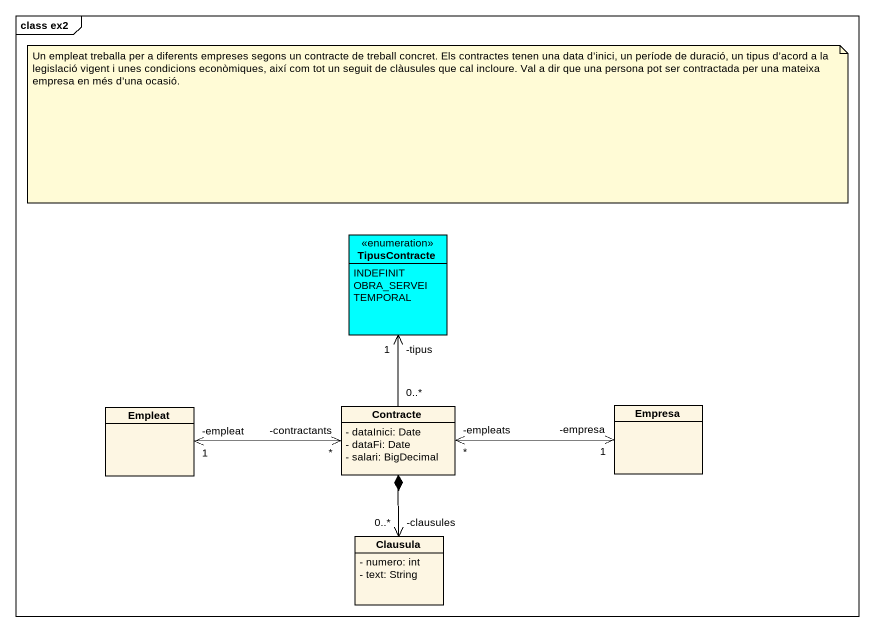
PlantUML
@startuml
mainframe class ex2
hide circle
hide empty members
skinparam classAttributeIconSize 0
enum TipusContracte #00FFFF {
  INDEFINIT
  OBRA_SERVEI
  TEMPORAL
}
class Empleat
class Contracte {
  - dataInici: Date
  - dataFi: Date
  - salari: BigDecimal
}
class Empresa
class Clausula {
  - numero: int
  - text: String
}
Contracte "0..*" -up-> "-tipus\n1" TipusContracte
Contracte "-contractants\n*" <-left-> "-empleat\n1" Empleat
Contracte "-empleats\n*" <-right-> "-empresa\n1" Empresa
Clausula "-clausules\n0..*" <-up-* Contracte
note as N1
  Un empleat treballa per a diferents empreses segons un contracte de treball concret. Els contractes tenen una data d’inici, un període de duració, un tipus d’acord a la legislació vigent i unes condicions econòmiques, així com tot un seguit de clàusules que cal incloure. Val a dir que una persona pot ser contractada per una mateixa empresa en més d’una ocasió.
end note
@enduml
